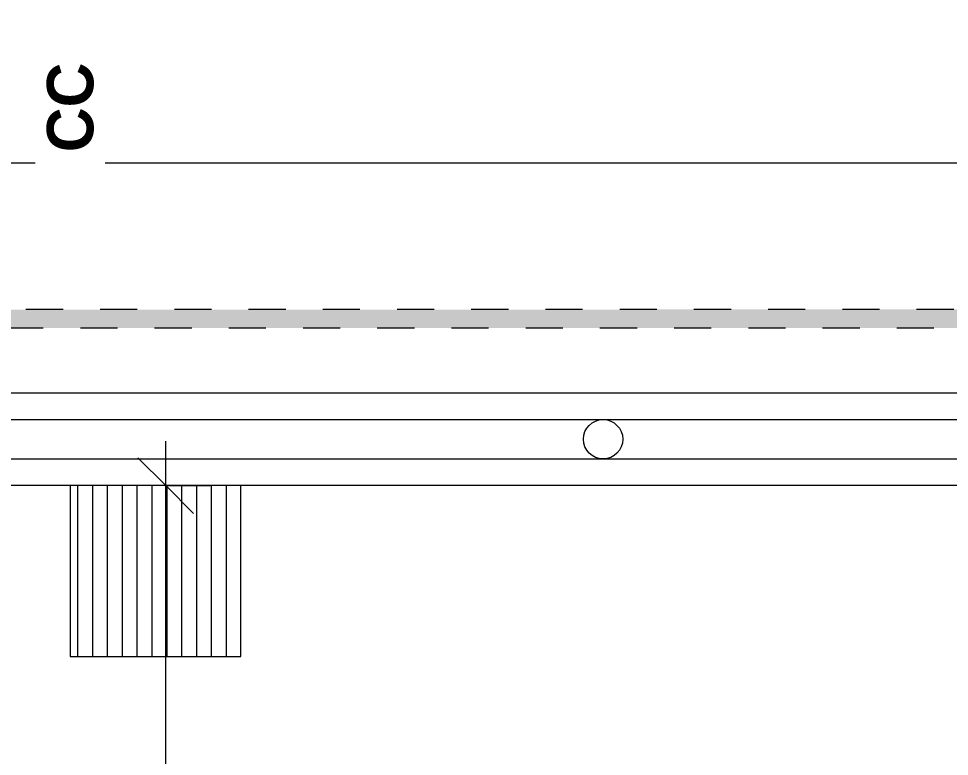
# Model space of a CAD drawing. Header units: metres. Extents: x 5 to 242, y -3 to 162.
# Drawn here: x 18.62 to 21.128, y 116.585 to 118.573 of the extents above; entities that cross this region are included whole.
import ezdxf

# ---------------------------------------------------------------- set-up
doc = ezdxf.new("R2010")
doc.units = ezdxf.units.M
doc.linetypes.add('Aligning Line', pattern=[0.012, 0.006, -0.006])
doc.layers.add('1053_ARQ_BASE_MATADOURO_2_dwg', color=7, linetype='Continuous', lineweight=5, true_color=0x767676)
doc.layers.add('1053_ARQ_BASE_MATADOURO_dwg', color=7, linetype='Continuous', lineweight=5, true_color=0x767676)
for name, color, linetype, lineweight in [('A-ANNO-DIMS', 7, 'Continuous', 5), ('A-ANNO-DIMS-50', 7, 'Continuous', 5), ('A-PISO', 7, 'Continuous', 5), ('G-ANNO-TEXT', 7, 'Continuous', 5), ('P-PIPE', 7, 'Continuous', 5)]:
    doc.layers.add(name, color=color, linetype=linetype, lineweight=lineweight)
doc.styles.add('Arial_28', font='arial.ttf', dxfattribs={"height": 0.15})
doc.styles.add('Century Gothic_B', font='GOTHICB.TTF', dxfattribs={"height": 0.125})
doc.dimstyles.new('Diagonal_-_2_mm_Arial_-_Vermelho', dxfattribs={"dimscale": 0.3048, "dimtxt": 0.153039, "dimasz": 0.492126, "dimexe": 0.393701, "dimexo": 0.246063, "dimgap": 0.082021, "dimtad": 1, "dimrnd": 0.01, "dimzin": 0, "dimdsep": 46, "dimtxsty": 'Arial_28', "dimblk1": 'OBLIQUE', "dimblk2": 'OBLIQUE', "dimsah": 1, "dimcen": 0.09, "dimdle": 0.393701, "dimazin": 0, "dimtfac": 1, "dimtdec": 4, "dimtix": 1, "dimtmove": 0, "dimatfit": 3, "dimfxl": 1, "dimtvp": 1, "dimtolj": 1, "dimtzin": 0, "dimarcsym": 2})

# ---------------------------------------------------------------- blocks, each defined once
blk = doc.blocks.new('1053_ARQ_BASE_MATADOURO_dwg_arq geral tgov-4039641-CURRAL BOVINO')
at = {"color": 253, "lineweight": 5, "true_color": 0xaaaaaa, "flags": 128}
blk.add_lwpolyline([(-3.1704, 14.4282), (-3.1704, 20.1582), (-12.4204, 20.1582), (-12.4204, 34.8483), (-12.4204, 34.9983), (5.3461, 34.9983), (5.3461, 26.6282)], dxfattribs=at)
blk = doc.blocks.new('1053_ARQ_BASE_MATADOURO_dwg-3625622-CURRAL BOVINO')
blk.add_blockref('1053_ARQ_BASE_MATADOURO_dwg_arq geral tgov-4039641-CURRAL BOVINO', (130.2098, 83.186))
blk = doc.blocks.new('1053_ARQ_BASE_MATADOURO_2_dwg-3637054-CURRAL BOVINO')
at = {"layer": 'A-PISO', "color": 253, "true_color": 0xaaaaaa}
for p, q in [((118.5181, 84.3062), (126.1431, 84.3062)), ((118.5181, 84.2002), (126.1431, 84.2002)), ((119.6855, 84.1282), (119.6855, 83.6682)), ((119.7255, 84.1282), (119.7255, 83.6682)), ((119.7655, 84.1282), (119.7655, 83.6682)), ((119.8055, 84.1282), (119.8055, 83.6682)), ((119.8455, 84.1282), (119.8455, 83.6682)), ((119.8855, 84.1282), (119.8855, 83.6682)), ((119.9255, 84.1282), (119.9255, 83.6682)), ((119.9655, 84.1282), (119.9655, 83.6682)), ((120.0055, 84.1282), (120.0055, 83.6682)), ((120.0455, 84.1282), (120.0455, 83.6682)), ((120.0855, 84.1282), (120.0855, 83.6682))]:
    blk.add_line(p, q, dxfattribs=at)
at = {"layer": 'A-PISO', "color": 253, "true_color": 0xaaaaaa, "flags": 128}
for points in [[(113.4431, 74.2782), (118.6431, 74.2782), (118.6431, 76.3782), (113.4431, 76.3782), (113.4431, 76.6282), (118.3931, 76.6282), (118.3931, 84.3782), (126.1431, 84.3782)], [(126.1431, 80.5032), (126.1431, 84.1282), (119.2931, 84.1282)]]:
    blk.add_lwpolyline(points, dxfattribs=at)
blk.add_lwpolyline([(119.6655, 84.1282), (119.6655, 83.6682), (120.1255, 83.6682), (120.1255, 84.1282)], close=True, dxfattribs=at)
at = {"layer": 'A-PISO', "color": 253, "true_color": 0xaaaaaa}
blk.add_circle((121.1014, 84.2532), 0.053, dxfattribs=at)
blk = doc.blocks.new('DIMBLOCK2-CURRAL BOVINO')
at = {"layer": 'A-ANNO-DIMS-50', "color": 1, "true_color": 0xff0000}
for p, q in [((19.0163, 109.6942), (19.0163, 117.4342)), ((19.0163, 117.3142), (18.9852, 117.3142)), ((19.0163, 117.3142), (19.1363, 117.3142)), ((19.0163, 109.8142), (18.9852, 109.8142)), ((19.0163, 109.8142), (19.1363, 109.8142))]:
    blk.add_line(p, q, dxfattribs=at)
at = {"layer": 'A-ANNO-DIMS-50', "color": 1, "lineweight": 20, "true_color": 0xff0000}
for p, q in [((19.0163, 117.3142), (18.9413, 117.3892)), ((19.0163, 117.3142), (19.0913, 117.2392)), ((19.0163, 109.8142), (18.9413, 109.8892)), ((19.0163, 109.8142), (19.0913, 109.7392))]:
    blk.add_line(p, q, dxfattribs=at)
at = {"layer": 'A-ANNO-DIMS-50', "color": 0, "insert": (18.7966, 113.3617), "char_height": 0.15, "width": 0.485957, "attachment_point": 1, "rotation": 90, "line_spacing_factor": 0.941778, "style": 'Arial_28'}
blk.add_mtext('7,50', dxfattribs=at)
blk = doc.blocks.new('_Oblique')
at = {"color": 0, "linetype": 'ByBlock', "lineweight": -2}
blk.add_line((-0.5, -0.5), (0.5, 0.5), dxfattribs=at)

msp = doc.modelspace()

# ---------------------------------------------------------------- hatches: boundary and pattern name
at = {"layer": 'P-PIPE', "true_color": 0xc0c0c0}
for points in [[(25.538, 117.7642), (26.3399, 117.7642), (26.3399, 117.7892), (17.9866, 117.7887), (17.9866, 117.7642), (23.6699, 117.7642)], [(17.9866, 117.7392), (26.3399, 117.7392), (26.3399, 117.7642), (17.9866, 117.7642), (17.9866, 117.7397)]]:
    msp.add_hatch(color=9, dxfattribs=at).paths.add_polyline_path(points)

# ---------------------------------------------------------------- linework, layer by layer
at = {"layer": 'P-PIPE', "linetype": 'Aligning Line', "lineweight": 15}
for p, q in [((26.3399, 117.7892), (17.9866, 117.7892)), ((17.9866, 117.7392), (26.3399, 117.7392))]:
    msp.add_line(p, q, dxfattribs=at)

# ---------------------------------------------------------------- block references
at = {"layer": '1053_ARQ_BASE_MATADOURO_2_dwg', "color": 253, "true_color": 0xaaaaaa}
msp.add_blockref('1053_ARQ_BASE_MATADOURO_2_dwg-3637054-CURRAL BOVINO', (-100.9065, 33.186), dxfattribs=at)
at = {"layer": '1053_ARQ_BASE_MATADOURO_dwg', "color": 253, "true_color": 0xaaaaaa}
msp.add_blockref('1053_ARQ_BASE_MATADOURO_dwg-3625622-CURRAL BOVINO', (-100.9065, 0), dxfattribs=at)

# ---------------------------------------------------------------- dimensions: what is measured, and where the dimension line sits
at = {"layer": 'A-ANNO-DIMS', "color": 1, "true_color": 0xff0000}
dim = msp.add_linear_dim(base=(19.0163, 117.3142), p1=(18.9102, 109.8142), p2=(18.9102, 117.3142), angle=90, dimstyle='Diagonal_-_2_mm_Arial_-_Vermelho', override={"dimpost": '<>', "dimfxl": 7.5}, dxfattribs=at)
dim.commit()
dim.dimension.update_dxf_attribs({"geometry": 'DIMBLOCK2-CURRAL BOVINO', "text_midpoint": (18.9147, 113.5642)})

# ---------------------------------------------------------------- next in the draw order: texts
at = {"layer": 'G-ANNO-TEXT', "color": 5, "true_color": 0x0000ff, "insert": (18.6964, 118.2126), "char_height": 0.125, "width": 0.328692, "attachment_point": 1, "rotation": 90, "style": 'Century Gothic_B', "bg_fill": 3, "box_fill_scale": 1.25, "bg_fill_color": 256, "bg_fill_true_color": 13158600, "bg_fill_transparency": 0}
msp.add_mtext('CC', dxfattribs=at)

doc.saveas('drawing.dxf')
